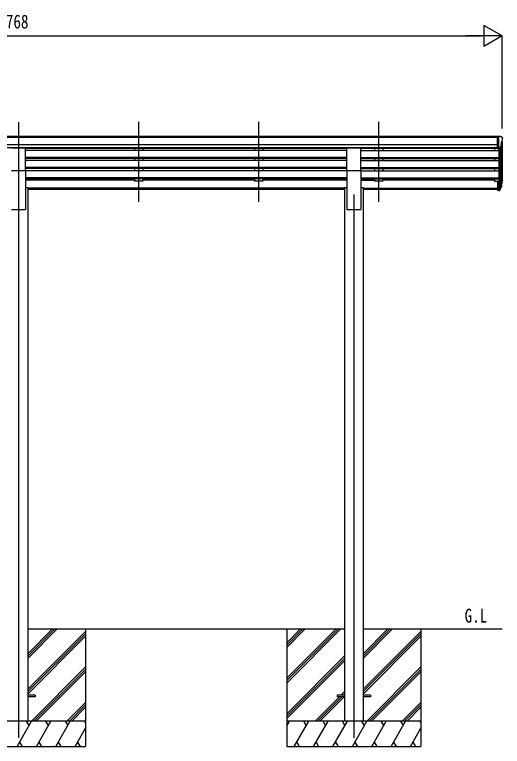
# Model space of a CAD drawing. Units: millimetres, scale not verified. Extents: x -10512 to 10512, y -7425 to 7425.
# Drawn here: x -486 to 2424, y -4212 to 149 of the extents above; entities that cross this region are included whole.
import ezdxf
from ezdxf.enums import TextEntityAlignment as Align

# ---------------------------------------------------------------- set-up
doc = ezdxf.new("R2010")
doc.units = ezdxf.units.MM
doc.header["$LTSCALE"] = 40
for name, color, linetype in [('0-2_USER1', 3, 'Continuous'), ('0-3_YKK_12', 2, 'Continuous'), ('0-4_YKK_13', 4, 'Continuous'), ('0-5_YKK_A1', 4, 'Continuous'), ('0-6_YKK_D', 6, 'Continuous')]:
    doc.layers.add(name, color=color, linetype=linetype)
doc.styles.add('ＭＳ ゴシック', font='')
doc.styles.get('ＭＳ ゴシック').set_extended_font_data('MS Gothic')

msp = doc.modelspace()

# ---------------------------------------------------------------- linework, layer by layer
at = {"layer": '0-3_YKK_12'}
for p, q in [((-462.45, -493.1), (-462.45, -970.61)), ((253.55, -489.38), (253.55, -966.9)), ((969.55, -489.38), (969.55, -966.9)), ((1685.55, -489.38), (1685.55, -966.9)), ((-462.45, -923.93), (-462.45, -4162.5)), ((1537.55, -923.93), (1537.55, -4162.5))]:
    msp.add_line(p, q, dxfattribs=at)
at = {"layer": '0-4_YKK_13'}
for p, q in [((2395.05, -576.91), (2385.05, -576.99)), ((2385.05, -578.51), (2385.05, -576.99)), ((2395.05, -648.89), (2395.05, -576.91)), ((2413.55, -576.91), (2395.05, -576.91)), ((2401.55, -649.89), (2401.55, -576.91)), ((2413.55, -576.91), (2415.88, -577.05)), ((2421.02, -608.09), (2415.7, -611.16)), ((2416.64, -577.47), (2420.71, -583.28)), ((2423.55, -586.28), (2423.55, -586.91)), ((-504.95, -645.11), (-419.95, -645.11)), ((-419.95, -780.33), (-419.95, -645.11)), ((1495.05, -780.33), (1495.05, -645.11)), ((1495.05, -645.11), (1580.05, -645.11)), ((1580.05, -780.33), (1580.05, -645.11)), ((2395.05, -648.89), (2401.55, -648.89)), ((2401.55, -649.89), (2406.76, -649.57)), ((2409.17, -648.08), (2418.18, -632.48)), ((2415.55, -611.42), (2415.55, -627.69)), ((-504.95, -780.33), (-419.95, -780.33)), ((1495.05, -780.33), (1580.05, -780.33)), ((2395.05, -844.25), (2395.05, -898.28)), ((2395.05, -844.25), (2401.55, -844.25)), ((2401.55, -844.25), (2401.55, -899.02)), ((2419.85, -857.06), (2416.58, -864.13)), ((2420.46, -858.44), (2416.58, -866.39)), ((2418.14, -869.72), (2417.8, -874.12)), ((2395.05, -884.38), (2401.55, -884.38)), ((2395.05, -889.26), (2401.55, -889.26)), ((2395.05, -898.28), (2401.55, -898.28)), ((2401.55, -889.28), (2406.68, -889.28)), ((2401.55, -891.09), (2406.4, -891.09)), ((2401.55, -899.02), (2406.4, -899.02)), ((2407.98, -888.6), (2415.74, -873.2)), ((2417.19, -873.56), (2408.99, -889.73)), ((2417.8, -874.12), (2408.99, -897.67)), ((-362.45, -3908), (-407.45, -3908)), ((-362.45, -3917), (-407.45, -3917)), ((-362.45, -3908), (-362.45, -3917)), ((1437.55, -3908), (1437.55, -3917)), ((1482.55, -3908), (1437.55, -3908)), ((1482.55, -3917), (1437.55, -3917)), ((1637.55, -3908), (1592.55, -3908)), ((1637.55, -3917), (1592.55, -3917)), ((1637.55, -3908), (1637.55, -3917))]:
    msp.add_line(p, q, dxfattribs=at)
for centre, radius, start, end in [((2415.82, -578.05), 1, 35, 86.5), ((2420.55, -586.28), 3, 0, 87), ((2416.64, -603.72), 6.18, 315.00103, 354.2965), ((2221.55, -586.91), 202, 355.05096, 0), ((2406.58, -646.58), 3, 273.5, 330), ((2415.85, -611.42), 0.3, 120, 180), ((2415.85, -627.69), 0.3, 180, 265.2833), ((2415.58, -630.98), 3, 330, 85.2833), ((2390.96, -847.57), 30.41, 341.80266, 352.8448), ((2392.37, -849.32), 29.53, 342.01856, 353.49194)]:
    msp.add_arc(centre, radius, start, end, dxfattribs=at)
for centre, major_axis, ratio, start_param, end_param in [((2331.63, -849.66), (88.05, 0), 0.90356, 5.9828017, 6.0168888), ((2416.84, -869.72), (-1.3, 0), 0.90356, 2.9359903, 4.9130961), ((2330.92, -853.53), (89.07, 0), 0.90356, 6.0316505, 6.077583), ((2333.69, -843.08), (-87.93, 4.42), 0.541684, 3.060334, 3.2172517), ((2332.9, -849.76), (89.06, 1.43), 0.57596, 6.1985533, 6.3701348), ((2406.4, -888.38), (3, 0), 0.90356, 4.712389, 5.7595865), ((2406.4, -896.31), (-3, 0), 0.90356, 1.5707963, 2.6179939), ((2406.68, -887.93), (1.5, 0), 0.90356, 4.712389, 5.7595865)]:
    msp.add_ellipse(centre, major_axis=major_axis, ratio=ratio, start_param=start_param, end_param=end_param, dxfattribs=at)
at = {"layer": '0-5_YKK_A1'}
for p, q in [((2395.05, -578.51), (-3319.95, -578.51)), ((2395.05, -583.73), (-3319.95, -583.73)), ((2421.55, -607.48), (2421.55, -843.88)), ((2395.05, -627.26), (-3319.95, -627.26)), ((2395.05, -645.11), (-3319.95, -645.11)), ((1495.05, -648.36), (-419.95, -648.36)), ((228.55, -648.36), (228.55, -660.87)), ((278.55, -648.36), (278.55, -660.77)), ((944.55, -648.36), (944.55, -660.87)), ((994.55, -648.36), (994.55, -660.77)), ((2395.05, -648.46), (1580.05, -648.46)), ((1660.55, -648.36), (1660.55, -660.87)), ((1710.55, -648.36), (1710.55, -660.77)), ((2376.55, -648.36), (2376.55, -660.87)), ((2401.55, -649.89), (2401.55, -844.25)), ((2407.55, -649.41), (2407.56, -889.03)), ((2416.58, -635.25), (2416.58, -870.6)), ((1495.05, -660.82), (-419.95, -660.82)), ((1580.05, -660.82), (2401.55, -660.82)), ((1495.05, -702.69), (-419.95, -702.69)), ((1495.05, -704.23), (-419.95, -704.23)), ((1495.05, -708.55), (-419.95, -708.55)), ((1495.05, -721.41), (-419.95, -721.41)), ((228.55, -708.56), (228.55, -721.41)), ((278.55, -708.56), (278.55, -721.41)), ((944.55, -708.56), (944.55, -721.41)), ((994.55, -708.56), (994.55, -721.41)), ((1580.05, -702.69), (2401.55, -702.69)), ((1580.05, -704.23), (2401.55, -704.23)), ((1580.05, -708.55), (2401.55, -708.55)), ((1580.05, -721.41), (2401.55, -721.41)), ((1660.55, -708.56), (1660.55, -721.41)), ((1710.55, -708.56), (1710.55, -721.41)), ((2376.55, -708.56), (2376.55, -721.41)), ((1495.05, -763.1), (-419.95, -763.1)), ((1495.05, -764.79), (-419.95, -764.79)), ((1495.05, -769.1), (-419.95, -769.1)), ((-419.95, -780.33), (-419.95, -1012.5)), ((1495.05, -781.96), (-419.95, -781.96)), ((228.55, -769.1), (228.55, -781.86)), ((278.55, -769.1), (278.55, -781.96)), ((944.55, -769.1), (944.55, -781.86)), ((994.55, -769.1), (994.55, -781.96)), ((1495.05, -780.33), (1495.05, -1012.5)), ((1580.05, -763.1), (2401.55, -763.1)), ((1580.05, -764.79), (2401.55, -764.79)), ((1580.05, -769.1), (2401.55, -769.1)), ((1580.05, -780.33), (1580.05, -1012.5)), ((1580.05, -781.96), (2401.55, -781.96)), ((1660.55, -769.1), (1660.55, -781.86)), ((1710.55, -769.1), (1710.55, -781.96)), ((2376.55, -769.1), (2376.55, -781.96)), ((1495.05, -823.83), (-419.95, -823.83)), ((1495.05, -825.33), (-419.95, -825.33)), ((1580.05, -823.83), (2401.55, -823.83)), ((1580.05, -825.33), (2401.55, -825.33)), ((1495.05, -829.65), (-419.95, -829.65)), ((228.55, -838.2), (-419.95, -838.2)), ((228.55, -829.65), (228.55, -843.14)), ((278.55, -843.14), (228.55, -843.14)), ((278.55, -829.65), (278.55, -843.14)), ((944.55, -838.2), (278.55, -838.2)), ((944.55, -829.65), (944.55, -843.14)), ((994.55, -843.14), (944.55, -843.14)), ((994.55, -829.65), (994.55, -843.14)), ((1495.05, -838.2), (994.55, -838.2)), ((1580.05, -829.65), (2401.55, -829.65)), ((1580.05, -838.2), (1660.55, -838.2)), ((1660.55, -829.65), (1660.55, -843.14)), ((1710.55, -843.14), (1660.55, -843.14)), ((1710.55, -829.65), (1710.55, -843.14)), ((2376.55, -838.2), (1710.55, -838.2)), ((2376.55, -829.65), (2376.55, -843.14)), ((2376.55, -843.14), (2401.55, -843.14)), ((-419.95, -882.5), (-407.45, -882.5)), ((-407.45, -882.5), (-407.45, -4062.5)), ((1482.55, -885.21), (-407.45, -885.21)), ((1482.55, -886.61), (-407.45, -886.61)), ((1482.55, -894.3), (-407.45, -894.3)), ((1482.55, -882.5), (1482.55, -4062.5)), ((1482.55, -882.5), (1495.05, -882.5)), ((1580.05, -882.5), (1592.55, -882.5)), ((1592.55, -882.5), (1592.55, -4062.5)), ((1592.55, -885.21), (2395.05, -885.21)), ((1592.55, -886.61), (2395.05, -886.61)), ((2395.05, -894.3), (1592.55, -894.3)), ((-504.95, -1012.5), (-419.95, -1012.5)), ((1495.05, -1012.5), (1580.05, -1012.5)), ((-407.45, -3512.5), (1482.55, -3512.5)), ((-407.45, -3688.33), (-231.62, -3512.5)), ((-407.45, -3674.19), (-245.76, -3512.5)), ((-407.45, -3660.05), (-259.9, -3512.5)), ((-407.45, -3872.18), (-62.45, -3527.18)), ((-62.45, -3512.5), (-62.45, -4212.5)), ((1137.55, -3512.5), (1137.55, -4212.5)), ((1137.55, -3806.68), (1431.73, -3512.5)), ((1137.55, -3820.82), (1445.87, -3512.5)), ((1137.55, -3834.96), (1460.01, -3512.5)), ((1137.55, -3622.83), (1247.88, -3512.5)), ((1137.55, -3608.69), (1233.74, -3512.5)), ((1137.55, -3594.55), (1219.6, -3512.5)), ((1592.55, -3512.5), (2421.55, -3512.5)), ((1592.55, -3688.33), (1768.38, -3512.5)), ((1592.55, -3674.19), (1754.24, -3512.5)), ((1592.55, -3660.05), (1740.1, -3512.5)), ((1592.55, -3872.18), (1937.55, -3527.18)), ((1937.55, -3512.5), (1937.55, -4212.5)), ((-407.45, -3886.32), (-62.45, -3541.32)), ((-407.45, -3900.46), (-62.45, -3555.46)), ((1592.55, -3886.32), (1937.55, -3541.32)), ((1592.55, -3900.46), (1937.55, -3555.46)), ((1137.55, -4018.81), (1482.55, -3673.81)), ((1137.55, -4032.95), (1482.55, -3687.95)), ((1137.55, -4047.09), (1482.55, -3702.09)), ((-385.64, -4062.5), (-62.45, -3739.31)), ((1614.36, -4062.5), (1937.55, -3739.31)), ((-371.5, -4062.5), (-62.45, -3753.45)), ((-357.36, -4062.5), (-62.45, -3767.59)), ((1628.5, -4062.5), (1937.55, -3753.45)), ((1642.64, -4062.5), (1937.55, -3767.59)), ((1305.99, -4062.5), (1451.49, -3917)), ((1320.13, -4062.5), (1465.63, -3917)), ((1334.28, -4062.5), (1479.78, -3917)), ((1460.49, -3908), (1482.55, -3885.94)), ((1474.63, -3908), (1482.55, -3900.08)), ((-173.51, -4062.5), (-62.45, -3951.44)), ((-159.37, -4062.5), (-62.45, -3965.58)), ((1826.49, -4062.5), (1937.55, -3951.44)), ((1840.63, -4062.5), (1937.55, -3965.58)), ((-145.22, -4062.5), (-62.45, -3979.73)), ((1854.78, -4062.5), (1937.55, -3979.73)), ((-62.45, -4062.5), (-862.45, -4062.5)), ((-471.29, -4212.5), (-384.69, -4062.5)), ((-399.69, -4088.48), (-414.69, -4062.5)), ((-355.82, -4212.5), (-269.22, -4062.5)), ((-284.22, -4088.48), (-299.22, -4062.5)), ((-240.35, -4212.5), (-153.75, -4062.5)), ((-183.75, -4062.5), (-168.75, -4088.48)), ((-68.28, -4062.5), (-62.45, -4072.6)), ((1937.55, -4062.5), (1137.55, -4062.5)), ((1137.55, -4090), (1153.43, -4062.5)), ((1182.3, -4212.5), (1268.9, -4062.5)), ((1253.9, -4088.48), (1238.9, -4062.5)), ((1297.77, -4212.5), (1384.37, -4062.5)), ((1369.37, -4088.48), (1354.37, -4062.5)), ((1413.24, -4212.5), (1499.84, -4062.5)), ((1484.84, -4088.48), (1469.84, -4062.5)), ((1528.71, -4212.5), (1615.31, -4062.5)), ((1600.31, -4088.48), (1585.31, -4062.5)), ((1644.18, -4212.5), (1730.78, -4062.5)), ((1715.78, -4088.48), (1700.78, -4062.5)), ((1759.65, -4212.5), (1846.25, -4062.5)), ((1816.25, -4062.5), (1831.25, -4088.48)), ((1931.72, -4062.5), (1937.55, -4072.6)), ((-124.88, -4212.5), (-62.45, -4104.36)), ((1875.12, -4212.5), (1937.55, -4104.36)), ((-456.29, -4186.52), (-441.29, -4212.5)), ((-340.82, -4186.52), (-325.83, -4212.5)), ((-225.35, -4186.52), (-210.36, -4212.5)), ((-109.88, -4186.52), (-94.89, -4212.5)), ((1197.29, -4186.52), (1212.29, -4212.5)), ((1312.77, -4186.52), (1327.76, -4212.5)), ((1428.24, -4186.52), (1443.24, -4212.5)), ((1543.71, -4186.52), (1558.71, -4212.5)), ((1659.18, -4186.52), (1674.17, -4212.5)), ((1774.65, -4186.52), (1789.64, -4212.5)), ((1890.12, -4186.52), (1905.11, -4212.5)), ((-862.45, -4212.5), (-62.45, -4212.5)), ((1137.55, -4212.5), (1937.55, -4212.5))]:
    msp.add_line(p, q, dxfattribs=at)
at = {"layer": '0-6_YKK_D'}
for p, q in [((2421.55, 21.49), (2313.3, 83.99)), ((2313.3, 83.99), (2313.3, -41.01)), ((-3221.45, 21.49), (2296.55, 21.49)), ((2421.55, 21.49), (2205.04, 21.49)), ((2421.55, 21.49), (2313.3, -41.01)), ((2421.55, -530.62), (2421.55, 22.49))]:
    msp.add_line(p, q, dxfattribs=at)

# ---------------------------------------------------------------- texts
at = {"layer": '0-2_USER1', "style": 'ＭＳ ゴシック', "width": 0.8}
msp.add_text('G.L', height=82.48, dxfattribs=at).set_placement((2198.5, -3499.5), align=Align.BOTTOM_LEFT)
at = {"layer": '0-6_YKK_D', "style": 'ＭＳ ゴシック', "width": 0.8}
msp.add_text('L=5768', height=82.48, dxfattribs=at).set_placement((-672.45, 41.49), align=Align.BOTTOM_LEFT)

doc.saveas('drawing.dxf')
